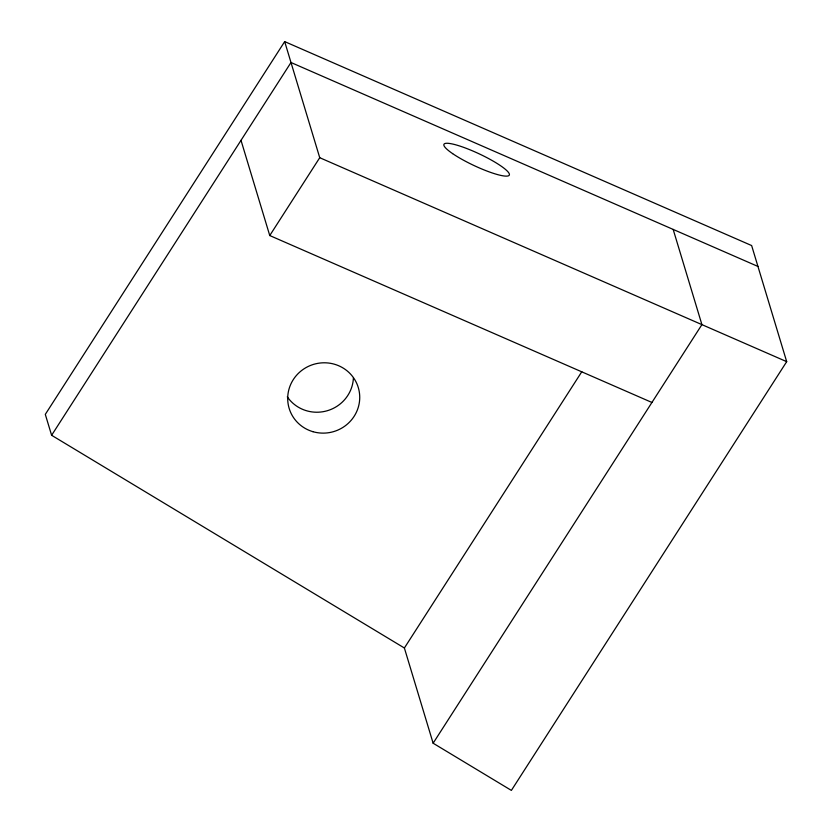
<?xml version="1.0" encoding="UTF-8"?>
<svg xmlns="http://www.w3.org/2000/svg" width="832" height="832" viewBox="0 0 832 832"><rect width="100%" height="100%" fill="white"/><g stroke="black" fill="none" stroke-linecap="round" stroke-linejoin="round"><path stroke-width="1.25" d="M284.679 41.6L45.302 414.378L51.615 435.282L404.383 648.003L433.129 743.215L511.378 790.4L786.698 361.66L751.639 245.554L284.679 41.6L319.738 157.706L269.755 235.55L651.934 402.47M51.615 435.282L290.992 62.504L757.952 266.448M404.383 648.003L581.818 371.696M433.129 743.215L701.917 324.626L673.171 229.424M319.738 157.706L786.698 361.66M241.01 140.338L269.755 235.55M353.402 377.946A36.109 35.09 -16.8 0 1 327.007 410.81A36.109 35.09 -16.8 0 1 287.29 396.812M312.978 431.694A36.109 35.09 -16.8 0 0 358.862 389.709A36.109 35.09 -16.8 0 0 299.312 372.466A36.109 35.09 -16.8 0 0 312.978 431.694M452.629 153.629A36.109 6.386 25.2 0 0 507.967 175.958A36.109 6.386 25.2 0 0 469.29 149.521A36.109 6.386 25.2 0 0 452.629 153.629"/></g></svg>
